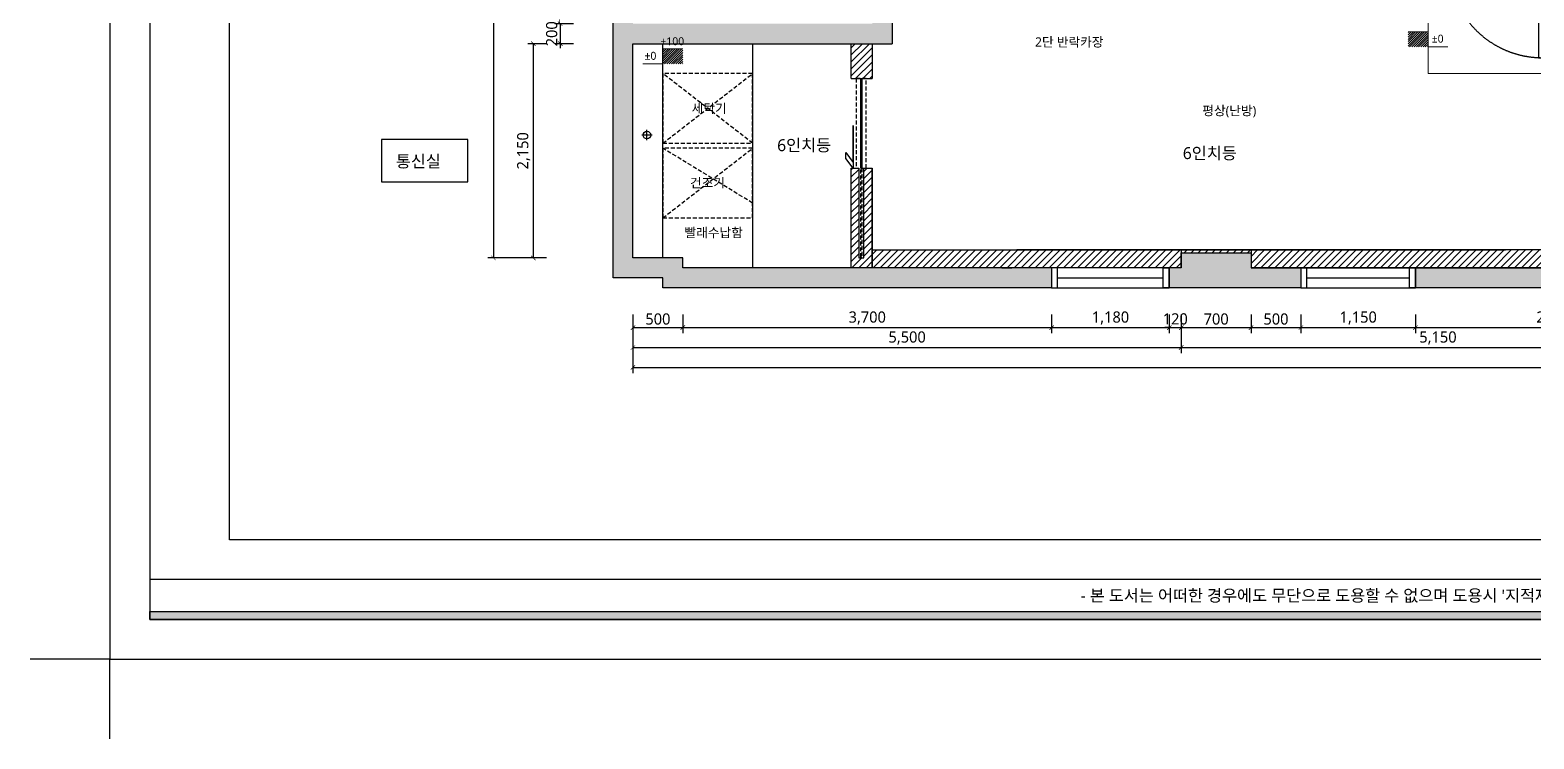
# Model space of a CAD drawing. Header units: metres. Extents: x 11578468 to 47831421, y -58341524 to -14256839.
# Drawn here: x 23826530 to 23841615, y -29123782 to -29116665 of the extents above; entities that cross this region are included whole.
import ezdxf
from ezdxf.enums import TextEntityAlignment as Align

# ---------------------------------------------------------------- set-up
doc = ezdxf.new("R2010")
doc.units = ezdxf.units.M
doc.header["$LTSCALE"] = 50
doc.header["$MEASUREMENT"] = 0
doc.linetypes.add('CENTER2', pattern=[28.575, 19.05, -3.175, 3.175, -3.175])
doc.linetypes.add('DH-HID2', pattern=[1.2, 0.8, -0.4])
doc.layers.get('0').update_dxf_attribs({"linetype": 'CONTINUOUS'})
doc.layers.get('DEFPOINTS').update_dxf_attribs({"linetype": 'CONTINUOUS'})
for name, color, linetype in [('0-ELC TEXT', 7, 'CONTINUOUS'), ('3.기호.계단선', 30, 'CONTINUOUS'), ('CO-DOOR', 8, 'CONTINUOUS'), ('FORM(YOURNAME)-1', 1, 'CONTINUOUS'), ('FORM(YOURNAME)-11', 1, 'CONTINUOUS'), ('FU-FURM', 251, 'DH-HID2'), ('TEX', 7, 'CONTINUOUS'), ('wall', 3, 'CONTINUOUS'), ('WIN', 4, 'CONTINUOUS'), ('가구', 6, 'CONTINUOUS')]:
    doc.layers.add(name, color=color, linetype=linetype)
for name, color, linetype, lineweight in [('DIM', 7, 'CONTINUOUS', 15), ('ha', 8, 'CONTINUOUS', 5), ('text', 7, 'CONTINUOUS', 0), ('wall2', 3, 'CONTINUOUS', 25)]:
    doc.layers.add(name, color=color, linetype=linetype, lineweight=lineweight)
doc.styles.add('JT1', font='malgun.ttf')
doc.styles.add('N 맑은고딕', font='malgun.ttf')
doc.styles.add('YOURNAME', font='malgun.ttf')
doc.styles.add('맑은 고딕', font='malgun.ttf')
doc.dimstyles.new('JJ IN 45', dxfattribs={"dimscale": 45, "dimtxt": 2.5, "dimasz": 1, "dimexe": 1.25, "dimexo": 1.5, "dimtad": 1, "dimdec": 6, "dimlunit": 6, "dimtxsty": 'N 맑은고딕', "dimblk": 'ARCHTICK', "dimcen": 2.5, "dimclrd": 256, "dimclre": 256, "dimclrt": 256, "dimadec": 0, "dimazin": 0, "dimtfac": 1, "dimtdec": 6, "dimtix": 1, "dimtmove": 0, "dimatfit": 3, "dimldrblk": 'ARCHTICK', "dimfxl": 1, "dimarcsym": 0})
pattern_1 = [(45, (-35200, 0), (-35.35533906, 35.35533906), [])]

# ---------------------------------------------------------------- blocks, each defined once
blk = doc.blocks.new('*U356')
at = {"layer": 'WIN', "linetype": 'Continuous'}
blk.add_line((60, 100), (1120, 100), dxfattribs=at)
for points in [[(0, 0), (1180, 0), (1180, 200), (0, 200)], [(0, 0), (60, 0), (60, 200), (0, 200)], [(1180, 0), (1120, 0), (1120, 200), (1180, 200)]]:
    blk.add_lwpolyline(points, close=True, dxfattribs=at)
blk = doc.blocks.new('*U1959')
at = {"layer": 'WIN', "linetype": 'Continuous'}
blk.add_line((60, 100), (1090, 100), dxfattribs=at)
for points in [[(0, 0), (1150, 0), (1150, 200), (0, 200)], [(0, 0), (60, 0), (60, 200), (0, 200)], [(1150, 0), (1090, 0), (1090, 200), (1150, 200)]]:
    blk.add_lwpolyline(points, close=True, dxfattribs=at)
blk = doc.blocks.new('_ArchTick')
at = {"color": 0, "linetype": 'ByBlock', "const_width": 0.15}
blk.add_lwpolyline([(-0.5, -0.5), (0.5, 0.5)], dxfattribs=at)
blk = doc.blocks.new('*D366')
at = {"layer": 'DEFPOINTS', "color": 0, "transparency": 16777216}
for p in [(23725352, -29144857), (23725852, -29144857), (23725852, -29145057)]:
    blk.add_point(p, dxfattribs=at)
at = {"layer": 'DIM', "lineweight": -2, "transparency": 16777216}
for p, q in [((23725352, -29144924), (23725352, -29145113)), ((23725852, -29144924), (23725852, -29145113)), ((23725352, -29145057), (23725852, -29145057))]:
    blk.add_line(p, q, dxfattribs=at)
at = {"layer": 'DIM', "lineweight": -2, "transparency": 16777216, "xscale": 45, "yscale": 45, "zscale": 45, "rotation": 180}
blk.add_blockref('_ArchTick', (23725352, -29145057), dxfattribs=at)
at = {"layer": 'DIM', "lineweight": -2, "transparency": 16777216, "xscale": 45, "yscale": 45, "zscale": 45}
blk.add_blockref('_ArchTick', (23725852, -29145057), dxfattribs=at)
at = {"layer": 'DIM', "transparency": 16777216, "insert": (23725602, -29144971), "char_height": 112.5, "attachment_point": 5, "style": 'N 맑은고딕'}
blk.add_mtext('500', dxfattribs=at)
blk = doc.blocks.new('*D367')
at = {"layer": 'DEFPOINTS', "color": 0, "transparency": 16777216}
for p in [(23725852, -29144857), (23729552, -29144857), (23729552, -29145057)]:
    blk.add_point(p, dxfattribs=at)
at = {"layer": 'DIM', "lineweight": -2, "transparency": 16777216}
for p, q in [((23725852, -29144924), (23725852, -29145113)), ((23729552, -29144924), (23729552, -29145113)), ((23725852, -29145057), (23729552, -29145057))]:
    blk.add_line(p, q, dxfattribs=at)
at = {"layer": 'DIM', "lineweight": -2, "transparency": 16777216, "xscale": 45, "yscale": 45, "zscale": 45, "rotation": 180}
blk.add_blockref('_ArchTick', (23725852, -29145057), dxfattribs=at)
at = {"layer": 'DIM', "lineweight": -2, "transparency": 16777216, "xscale": 45, "yscale": 45, "zscale": 45}
blk.add_blockref('_ArchTick', (23729552, -29145057), dxfattribs=at)
at = {"layer": 'DIM', "transparency": 16777216, "insert": (23727702, -29144961), "char_height": 112.5, "attachment_point": 5, "style": 'N 맑은고딕'}
blk.add_mtext('3,700', dxfattribs=at)
blk = doc.blocks.new('*D368')
at = {"layer": 'DEFPOINTS', "color": 0, "transparency": 16777216}
for p in [(23729552, -29144857), (23730732, -29144857), (23730732, -29145057)]:
    blk.add_point(p, dxfattribs=at)
at = {"layer": 'DIM', "lineweight": -2, "transparency": 16777216}
for p, q in [((23729552, -29144924), (23729552, -29145113)), ((23730732, -29144924), (23730732, -29145113)), ((23729552, -29145057), (23730732, -29145057))]:
    blk.add_line(p, q, dxfattribs=at)
at = {"layer": 'DIM', "lineweight": -2, "transparency": 16777216, "xscale": 45, "yscale": 45, "zscale": 45, "rotation": 180}
blk.add_blockref('_ArchTick', (23729552, -29145057), dxfattribs=at)
at = {"layer": 'DIM', "lineweight": -2, "transparency": 16777216, "xscale": 45, "yscale": 45, "zscale": 45}
blk.add_blockref('_ArchTick', (23730732, -29145057), dxfattribs=at)
at = {"layer": 'DIM', "transparency": 16777216, "insert": (23730142, -29144961), "char_height": 112.5, "attachment_point": 5, "style": 'N 맑은고딕'}
blk.add_mtext('1,180', dxfattribs=at)
blk = doc.blocks.new('*D369')
at = {"layer": 'DEFPOINTS', "color": 0, "transparency": 16777216}
for p in [(23730732, -29144857), (23730852, -29144857), (23730852, -29145057)]:
    blk.add_point(p, dxfattribs=at)
at = {"layer": 'DIM', "lineweight": -2, "transparency": 16777216}
for p, q in [((23730732, -29144924), (23730732, -29145113)), ((23730852, -29144924), (23730852, -29145113)), ((23730732, -29145057), (23730687, -29145057)), ((23730732, -29145057), (23730852, -29145057)), ((23730852, -29145057), (23730897, -29145057))]:
    blk.add_line(p, q, dxfattribs=at)
at = {"layer": 'DIM', "lineweight": -2, "transparency": 16777216, "xscale": 45, "yscale": 45, "zscale": 45}
blk.add_blockref('_ArchTick', (23730732, -29145057), dxfattribs=at)
at = {"layer": 'DIM', "lineweight": -2, "transparency": 16777216, "xscale": 45, "yscale": 45, "zscale": 45, "rotation": 180}
blk.add_blockref('_ArchTick', (23730852, -29145057), dxfattribs=at)
at = {"layer": 'DIM', "transparency": 16777216, "insert": (23730792, -29144970), "char_height": 112.5, "attachment_point": 5, "style": 'N 맑은고딕'}
blk.add_mtext('120', dxfattribs=at)
blk = doc.blocks.new('*D370')
at = {"layer": 'DEFPOINTS', "color": 0, "transparency": 16777216}
for p in [(23730852, -29144857), (23731552, -29144857), (23731552, -29145057)]:
    blk.add_point(p, dxfattribs=at)
at = {"layer": 'DIM', "lineweight": -2, "transparency": 16777216}
for p, q in [((23730852, -29144924), (23730852, -29145113)), ((23731552, -29144924), (23731552, -29145113)), ((23730852, -29145057), (23731552, -29145057))]:
    blk.add_line(p, q, dxfattribs=at)
at = {"layer": 'DIM', "lineweight": -2, "transparency": 16777216, "xscale": 45, "yscale": 45, "zscale": 45, "rotation": 180}
blk.add_blockref('_ArchTick', (23730852, -29145057), dxfattribs=at)
at = {"layer": 'DIM', "lineweight": -2, "transparency": 16777216, "xscale": 45, "yscale": 45, "zscale": 45}
blk.add_blockref('_ArchTick', (23731552, -29145057), dxfattribs=at)
at = {"layer": 'DIM', "transparency": 16777216, "insert": (23731202, -29144971), "char_height": 112.5, "attachment_point": 5, "style": 'N 맑은고딕'}
blk.add_mtext('700', dxfattribs=at)
blk = doc.blocks.new('*D371')
at = {"layer": 'DEFPOINTS', "color": 0, "transparency": 16777216}
for p in [(23731552, -29144857), (23732052, -29144857), (23732052, -29145057)]:
    blk.add_point(p, dxfattribs=at)
at = {"layer": 'DIM', "lineweight": -2, "transparency": 16777216}
for p, q in [((23731552, -29144924), (23731552, -29145113)), ((23732052, -29144924), (23732052, -29145113)), ((23731552, -29145057), (23732052, -29145057))]:
    blk.add_line(p, q, dxfattribs=at)
at = {"layer": 'DIM', "lineweight": -2, "transparency": 16777216, "xscale": 45, "yscale": 45, "zscale": 45, "rotation": 180}
blk.add_blockref('_ArchTick', (23731552, -29145057), dxfattribs=at)
at = {"layer": 'DIM', "lineweight": -2, "transparency": 16777216, "xscale": 45, "yscale": 45, "zscale": 45}
blk.add_blockref('_ArchTick', (23732052, -29145057), dxfattribs=at)
at = {"layer": 'DIM', "transparency": 16777216, "insert": (23731802, -29144971), "char_height": 112.5, "attachment_point": 5, "style": 'N 맑은고딕'}
blk.add_mtext('500', dxfattribs=at)
blk = doc.blocks.new('*D372')
at = {"layer": 'DEFPOINTS', "color": 0, "transparency": 16777216}
for p in [(23732052, -29144857), (23733202, -29144857), (23733202, -29145057)]:
    blk.add_point(p, dxfattribs=at)
at = {"layer": 'DIM', "lineweight": -2, "transparency": 16777216}
for p, q in [((23732052, -29144924), (23732052, -29145113)), ((23733202, -29144924), (23733202, -29145113)), ((23732052, -29145057), (23733202, -29145057))]:
    blk.add_line(p, q, dxfattribs=at)
at = {"layer": 'DIM', "lineweight": -2, "transparency": 16777216, "xscale": 45, "yscale": 45, "zscale": 45, "rotation": 180}
blk.add_blockref('_ArchTick', (23732052, -29145057), dxfattribs=at)
at = {"layer": 'DIM', "lineweight": -2, "transparency": 16777216, "xscale": 45, "yscale": 45, "zscale": 45}
blk.add_blockref('_ArchTick', (23733202, -29145057), dxfattribs=at)
at = {"layer": 'DIM', "transparency": 16777216, "insert": (23732627, -29144961), "char_height": 112.5, "attachment_point": 5, "style": 'N 맑은고딕'}
blk.add_mtext('1,150', dxfattribs=at)
blk = doc.blocks.new('*D373')
at = {"layer": 'DEFPOINTS', "color": 0, "transparency": 16777216}
for p in [(23733202, -29144857), (23736002, -29144857), (23736002, -29145057)]:
    blk.add_point(p, dxfattribs=at)
at = {"layer": 'DIM', "lineweight": -2, "transparency": 16777216}
for p, q in [((23733202, -29144924), (23733202, -29145113)), ((23736002, -29144924), (23736002, -29145113)), ((23733202, -29145057), (23736002, -29145057))]:
    blk.add_line(p, q, dxfattribs=at)
at = {"layer": 'DIM', "lineweight": -2, "transparency": 16777216, "xscale": 45, "yscale": 45, "zscale": 45, "rotation": 180}
blk.add_blockref('_ArchTick', (23733202, -29145057), dxfattribs=at)
at = {"layer": 'DIM', "lineweight": -2, "transparency": 16777216, "xscale": 45, "yscale": 45, "zscale": 45}
blk.add_blockref('_ArchTick', (23736002, -29145057), dxfattribs=at)
at = {"layer": 'DIM', "transparency": 16777216, "insert": (23734602, -29144961), "char_height": 112.5, "attachment_point": 5, "style": 'N 맑은고딕'}
blk.add_mtext('2,800', dxfattribs=at)
blk = doc.blocks.new('*D380')
at = {"layer": 'DEFPOINTS', "color": 0, "transparency": 16777216}
for p in [(23725352, -29144857), (23730852, -29144857), (23730852, -29145257)]:
    blk.add_point(p, dxfattribs=at)
at = {"layer": 'DIM', "lineweight": -2, "transparency": 16777216}
for p, q in [((23725352, -29144924), (23725352, -29145313)), ((23730852, -29144924), (23730852, -29145313)), ((23725352, -29145257), (23730852, -29145257))]:
    blk.add_line(p, q, dxfattribs=at)
at = {"layer": 'DIM', "lineweight": -2, "transparency": 16777216, "xscale": 45, "yscale": 45, "zscale": 45, "rotation": 180}
blk.add_blockref('_ArchTick', (23725352, -29145257), dxfattribs=at)
at = {"layer": 'DIM', "lineweight": -2, "transparency": 16777216, "xscale": 45, "yscale": 45, "zscale": 45}
blk.add_blockref('_ArchTick', (23730852, -29145257), dxfattribs=at)
at = {"layer": 'DIM', "transparency": 16777216, "insert": (23728102, -29145161), "char_height": 112.5, "attachment_point": 5, "style": 'N 맑은고딕'}
blk.add_mtext('5,500', dxfattribs=at)
blk = doc.blocks.new('*D381')
at = {"layer": 'DEFPOINTS', "color": 0, "transparency": 16777216}
for p in [(23730852, -29144857), (23736002, -29144857), (23736002, -29145257)]:
    blk.add_point(p, dxfattribs=at)
at = {"layer": 'DIM', "lineweight": -2, "transparency": 16777216}
for p, q in [((23730852, -29144924), (23730852, -29145313)), ((23736002, -29144924), (23736002, -29145313)), ((23730852, -29145257), (23736002, -29145257))]:
    blk.add_line(p, q, dxfattribs=at)
at = {"layer": 'DIM', "lineweight": -2, "transparency": 16777216, "xscale": 45, "yscale": 45, "zscale": 45, "rotation": 180}
blk.add_blockref('_ArchTick', (23730852, -29145257), dxfattribs=at)
at = {"layer": 'DIM', "lineweight": -2, "transparency": 16777216, "xscale": 45, "yscale": 45, "zscale": 45}
blk.add_blockref('_ArchTick', (23736002, -29145257), dxfattribs=at)
at = {"layer": 'DIM', "transparency": 16777216, "insert": (23733427, -29145161), "char_height": 112.5, "attachment_point": 5, "style": 'N 맑은고딕'}
blk.add_mtext('5,150', dxfattribs=at)
blk = doc.blocks.new('*D384')
at = {"layer": 'DEFPOINTS', "color": 0, "transparency": 16777216}
for p in [(23725352, -29144857), (23745702, -29144857), (23745702, -29145457)]:
    blk.add_point(p, dxfattribs=at)
at = {"layer": 'DIM', "lineweight": -2, "transparency": 16777216}
for p, q in [((23725352, -29144924), (23725352, -29145513)), ((23745702, -29144924), (23745702, -29145513)), ((23725352, -29145457), (23745702, -29145457))]:
    blk.add_line(p, q, dxfattribs=at)
at = {"layer": 'DIM', "lineweight": -2, "transparency": 16777216, "xscale": 45, "yscale": 45, "zscale": 45, "rotation": 180}
blk.add_blockref('_ArchTick', (23725352, -29145457), dxfattribs=at)
at = {"layer": 'DIM', "lineweight": -2, "transparency": 16777216, "xscale": 45, "yscale": 45, "zscale": 45}
blk.add_blockref('_ArchTick', (23745702, -29145457), dxfattribs=at)
at = {"layer": 'DIM', "transparency": 16777216, "insert": (23735527, -29145361), "char_height": 112.5, "attachment_point": 5, "style": 'N 맑은고딕'}
blk.add_mtext('20,350', dxfattribs=at)
blk = doc.blocks.new('*D417')
at = {"layer": 'DEFPOINTS', "color": 0, "transparency": 16777216}
for p in [(23724823, -29142007), (23724623, -29142207), (23724823, -29142207)]:
    blk.add_point(p, dxfattribs=at)
at = {"layer": 'DIM', "lineweight": -2, "transparency": 16777216}
for p, q in [((23724755, -29142007), (23724567, -29142007)), ((23724623, -29142007), (23724623, -29141962)), ((23724623, -29142007), (23724623, -29142207)), ((23724755, -29142207), (23724567, -29142207)), ((23724623, -29142207), (23724623, -29142252))]:
    blk.add_line(p, q, dxfattribs=at)
at = {"layer": 'DIM', "lineweight": -2, "transparency": 16777216, "xscale": 45, "yscale": 45, "zscale": 45}
for p, rotation in [((23724623, -29142007), 270), ((23724623, -29142207), 90)]:
    blk.add_blockref('_ArchTick', p, dxfattribs=dict(at, rotation=rotation))
at = {"layer": 'DIM', "transparency": 16777216, "insert": (23724537, -29142107), "char_height": 112.5, "attachment_point": 5, "rotation": 90, "style": 'N 맑은고딕'}
blk.add_mtext('200', dxfattribs=at)
blk = doc.blocks.new('*D418')
at = {"layer": 'DEFPOINTS', "color": 0, "transparency": 16777216}
for p in [(23724552, -29142207), (23724352, -29144357), (23724552, -29144357)]:
    blk.add_point(p, dxfattribs=at)
at = {"layer": 'DIM', "lineweight": -2, "transparency": 16777216}
for p, q in [((23724485, -29142207), (23724296, -29142207)), ((23724352, -29142207), (23724352, -29144357)), ((23724485, -29144357), (23724296, -29144357))]:
    blk.add_line(p, q, dxfattribs=at)
at = {"layer": 'DIM', "lineweight": -2, "transparency": 16777216, "xscale": 45, "yscale": 45, "zscale": 45}
for p, rotation in [((23724352, -29142207), 90), ((23724352, -29144357), 270)]:
    blk.add_blockref('_ArchTick', p, dxfattribs=dict(at, rotation=rotation))
at = {"layer": 'DIM', "transparency": 16777216, "insert": (23724256, -29143282), "char_height": 112.5, "attachment_point": 5, "rotation": 90, "style": 'N 맑은고딕'}
blk.add_mtext('2,150', dxfattribs=at)
blk = doc.blocks.new('*D422')
at = {"layer": 'DEFPOINTS', "color": 0, "transparency": 16777216}
for p in [(23724534, -29133957), (23723952, -29144357), (23724552, -29144357)]:
    blk.add_point(p, dxfattribs=at)
at = {"layer": 'DIM', "lineweight": -2, "transparency": 16777216}
for p, q in [((23724466, -29133957), (23723896, -29133957)), ((23723952, -29133957), (23723952, -29144357)), ((23724485, -29144357), (23723896, -29144357))]:
    blk.add_line(p, q, dxfattribs=at)
at = {"layer": 'DIM', "lineweight": -2, "transparency": 16777216, "xscale": 45, "yscale": 45, "zscale": 45}
for p, rotation in [((23723952, -29133957), 90), ((23723952, -29144357), 270)]:
    blk.add_blockref('_ArchTick', p, dxfattribs=dict(at, rotation=rotation))
at = {"layer": 'DIM', "transparency": 16777216, "insert": (23723856, -29139157), "char_height": 112.5, "attachment_point": 5, "rotation": 90, "style": 'N 맑은고딕'}
blk.add_mtext('10,400', dxfattribs=at)
blk = doc.blocks.new('FORM-ELEVATION')
at = {"layer": 'FORM(YOURNAME)-11'}
h = blk.add_hatch(color=256, dxfattribs=at)
h.dxf.hatch_style = 1
h.paths.add_polyline_path([(-10309, 35708), (71691, 35708), (71691, 35508), (-10309, 35508)])
h.paths.add_polyline_path([(-10309, -21492), (71691, -21492), (71691, -21692), (-10309, -21692)])
at = {"layer": 'DEFPOINTS', "color": 158}
blk.add_line((62481, -20692), (-10309, -20692), dxfattribs=at)
blk.add_lwpolyline([(-10309, -21692), (71691, -21692), (71691, 35708), (-10309, 35708)], close=True, dxfattribs=at)
at = {"layer": 'DEFPOINTS'}
blk.add_lwpolyline([(-8309, 33708), (61071, 33708), (61071, -19692), (-8309, -19692)], close=True, dxfattribs=at)
at = {"layer": 'DEFPOINTS', "color": 1}
blk.add_lwpolyline([(-11309, -24692), (-11309, -22692), (-13309, -22692)], dxfattribs=at)
at = {"layer": 'FORM(YOURNAME)-11', "color": 250}
blk.add_lwpolyline([(-11309, -22692), (72691, -22692), (72691, 36708), (-11309, 36708)], close=True, dxfattribs=at)
at = {"layer": 'FORM(YOURNAME)-11'}
blk.add_lwpolyline([(-10309, -21492), (71691, -21492), (71691, -21692), (-10309, -21692)], close=True, dxfattribs=at)
at = {"layer": 'FORM(YOURNAME)-11', "color": 1, "style": 'YOURNAME'}
blk.add_text("- 본 도서는 어떠한 경우에도 무단으로 도용할 수 없으며 도용시 '지적재산권' 보호에 관한 법률에 의거, 법적 분쟁이 발생합니다.  또한 본 도서에 관한 모든 저작권은 당사에 있습니다. -", height=300, dxfattribs=at).set_placement((28146, -21092), align=Align.MIDDLE_CENTER)
at = {"layer": 'FORM(YOURNAME)-11', "color": 3, "style": 'YOURNAME'}
for tag, height, p in [('1', 451, (71041, -1219)), ('2', 451, (71041, -1863)), ('3', 451, (71041, -3150)), ('4', 451, (71041, -5081)), ('5', 515, (71041, -7398)), ('6', 515, (71041, -9650)), ('7', 515, (71041, -11903)), ('8', 515, (71041, -14155)), ('9', 515, (71041, -16408)), ('10', 515, (66791, -18596)), ('11', 515, (71041, -18660)), ('12', 515, (66791, -20848)), ('13', 515, (71041, -20848))]:
    blk.add_attdef(tag, text='', height=height, dxfattribs=at).set_placement(p, align=Align.MIDDLE_RIGHT)
blk = doc.blocks.new('*U788')
at = {"layer": 'WIN', "linetype": 'Continuous', "transparency": 33554687}
for points in [[(30, 1140), (30, 200), (70, 200), (70, 1140)], [(0, 200), (0, 100), (40, 100), (40, 160), (30, 160), (30, 200)], [(1000, 200), (1000, 100), (960, 100), (960, 160), (970, 160), (970, 200)]]:
    blk.add_lwpolyline(points, close=True, dxfattribs=at)
at = {"layer": 'WIN', "linetype": 'CENTER2', "ltscale": 20, "transparency": 33554687}
blk.add_arc((30, 200), 940, 0, 90, dxfattribs=at)
blk = doc.blocks.new('sdagdgds')
at = {"layer": 'ha', "transparency": 33554687}
h = blk.add_hatch(color=256, dxfattribs=at)
h.dxf.hatch_style = 1
h.paths.add_polyline_path([(23725502, -29128457), (23728302, -29128457), (23728302, -29132607), (23728502, -29132607), (23728502, -29128257), (23728302, -29128257), (23725302, -29128257), (23725302, -29132557), (23725502, -29132557)])
h.paths.add_polyline_path([(23728502, -29133657), (23728302, -29133657), (23728302, -29133757), (23725502, -29133757), (23725502, -29133657), (23725302, -29133657), (23725302, -29133757), (23724848.0976572, -29133757), (23724752, -29133757), (23724752, -29136507), (23725152, -29136507), (23725152, -29137657), (23725352, -29137657), (23725352, -29137507), (23727752, -29137507), (23727952, -29137507), (23727952, -29137307), (23725352, -29137307), (23725352, -29136507), (23727052, -29136507), (23727052, -29136707), (23727252, -29136707), (23727252, -29136507), (23727252, -29135757), (23727252, -29135707), (23727052, -29135707), (23727052, -29135757), (23727052, -29136307), (23725352, -29136307), (23724952, -29136307), (23724952, -29133957), (23727052, -29133957), (23727052, -29134507), (23727252, -29134507), (23727252, -29133957), (23728502, -29133957)])
h.paths.add_polyline_path([(23727952, -29138607), (23727752, -29138607), (23727752, -29139637), (23725352, -29139637), (23725352, -29139457), (23725152, -29139457), (23725152, -29140057), (23725352, -29140057), (23725352, -29139837), (23727752, -29139837), (23727752, -29139907), (23727952, -29139907), (23727952, -29139837)])
h.paths.add_polyline_path([(23727952, -29141007), (23727752, -29141007), (23727752, -29142007), (23725352, -29142007), (23725352, -29141857), (23725152, -29141857), (23725152, -29144557), (23725652, -29144557), (23725652, -29144657), (23729552, -29144657), (23729552, -29144457), (23725852, -29144457), (23725852, -29144357), (23725352, -29144357), (23725352, -29142207), (23727952, -29142207)])
h.paths.add_polyline_path([(23731552, -29144307), (23730852, -29144307), (23730852, -29144457), (23730732, -29144457), (23730732, -29144657), (23732052, -29144657), (23732052, -29144457), (23731552, -29144457)])
h.paths.add_polyline_path([(23739502, -29144457), (23736702, -29144457), (23736702, -29144307), (23736002, -29144307), (23736002, -29144457), (23733202, -29144457), (23733202, -29144657), (23739502, -29144657)])
h.paths.add_polyline_path([(23745902, -29143307), (23745702, -29143307), (23745702, -29144457), (23744702, -29144457), (23744702, -29144307), (23744002, -29144307), (23744002, -29144457), (23743102, -29144457), (23743102, -29144657), (23745902, -29144657)])
h.paths.add_polyline_path([(23745902, -29133157), (23745702, -29133157), (23745702, -29139657), (23745902, -29139657)])
h.paths.add_polyline_path([(23745902, -29140857), (23745702, -29140857), (23745702, -29142157), (23745902, -29142157)])
h.paths.add_polyline_path([(23744602, -29136307), (23743902, -29136307), (23743902, -29136657), (23744602, -29136657)])
h.paths.add_polyline_path([(23736702, -29136307), (23736002, -29136307), (23736002, -29136657), (23736702, -29136657)])
h.paths.add_polyline_path([(23731602, -29136307), (23730902, -29136307), (23730902, -29136657), (23731602, -29136657)])
h.paths.add_polyline_path([(23745902, -29130707), (23745702, -29130707), (23745702, -29131957), (23745902, -29131957)])
h.paths.add_polyline_path([(23745902, -29128257), (23743802, -29128257), (23743802, -29128457), (23743802, -29128707), (23744502, -29128707), (23744502, -29128457), (23745702, -29128457), (23745702, -29129607), (23745902, -29129607)])
h.paths.add_polyline_path([(23731602, -29128457), (23731602, -29128257), (23730902, -29128257), (23730902, -29130107), (23731102, -29130107), (23731102, -29128707), (23731602, -29128707)])
h.paths.add_polyline_path([(23736702, -29128257), (23736002, -29128257), (23736002, -29128457), (23736002, -29128707), (23736702, -29128707), (23736702, -29128457)])
at = {"layer": 'wall'}
for p, q in [((23727952, -29141007), (23727952, -29142207)), ((23725152, -29144557), (23725152, -29141857)), ((23725352, -29144357), (23725352, -29142207)), ((23725352, -29142207), (23727952, -29142207)), ((23725852, -29144357), (23725352, -29144357)), ((23725852, -29144457), (23725852, -29144357)), ((23730852, -29144457), (23730852, -29144307)), ((23730852, -29144307), (23731552, -29144307)), ((23731552, -29144307), (23731552, -29144457)), ((23729552, -29144457), (23725852, -29144457)), ((23729552, -29144457), (23729552, -29144657)), ((23730852, -29144457), (23730732, -29144457)), ((23730732, -29144457), (23730732, -29144657)), ((23732052, -29144457), (23731552, -29144457)), ((23732052, -29144457), (23732052, -29144657)), ((23736002, -29144457), (23733202, -29144457)), ((23733202, -29144457), (23733202, -29144657)), ((23725652, -29144557), (23725152, -29144557)), ((23725652, -29144657), (23725652, -29144557)), ((23729552, -29144657), (23725652, -29144657)), ((23732052, -29144657), (23730732, -29144657)), ((23739502, -29144657), (23733202, -29144657))]:
    blk.add_line(p, q, dxfattribs=at)
at = {"layer": 'WIN', "linetype": 'Continuous'}
for name, p in [('*U356', (23729552, -29144657)), ('*U1959', (23732052, -29144657))]:
    blk.add_blockref(name, p, dxfattribs=at)
at = {"layer": 'DIM'}
for base, p1, p2, picture, middle in [((23723952.0000000298, -29144357.0000000112), (23724533.8698122613, -29133957), (23724552, -29144357), '*D422', (23723856.0081521906, -29139157.0000000112)), ((23724622.8181379, -29142207), (23724822.8181378, -29142007), (23724822.8181378, -29142207), '*D417', (23724536.5706854, -29142107)), ((23724352.0000000298, -29144357.0000000112), (23724552, -29142207), (23724552, -29144357), '*D418', (23724256.0081522018, -29143282.0000000112))]:
    dim = blk.add_linear_dim(base=base, p1=p1, p2=p2, angle=90, dimstyle='JJ IN 45', dxfattribs=at)
    dim.commit()
    dim.dimension.update_dxf_attribs({"geometry": picture, "text_midpoint": middle})
for base, p1, p2, picture, middle in [((23725852, -29145057), (23725352, -29144857), (23725852, -29144857), '*D366', (23725602, -29144970.7525476)), ((23730852, -29145257), (23725352, -29144857), (23730852, -29144857), '*D380', (23728102, -29145161.3138586991)), ((23745702, -29145457), (23725352, -29144857), (23745702, -29144857), '*D384', (23735527, -29145361.3138586991)), ((23729552, -29145057), (23725852, -29144857), (23729552, -29144857), '*D367', (23727702, -29144961.3138586991)), ((23730732, -29145057), (23729552, -29144857), (23730732, -29144857), '*D368', (23730142, -29144961.0081521794)), ((23730852, -29145057), (23730732, -29144857), (23730852, -29144857), '*D369', (23730792, -29144970.446841)), ((23731552, -29145057), (23730852, -29144857), (23731552, -29144857), '*D370', (23731202, -29144970.7525475509)), ((23736002, -29145257), (23730852, -29144857), (23736002, -29144857), '*D381', (23733427, -29145161.0081521794)), ((23732052, -29145057), (23731552, -29144857), (23732052, -29144857), '*D371', (23731802, -29144970.7525476)), ((23733202, -29145057), (23732052, -29144857), (23733202, -29144857), '*D372', (23732627, -29144961.0081521794)), ((23736002, -29145057), (23733202, -29144857), (23736002, -29144857), '*D373', (23734602, -29144961.3138586991))]:
    dim = blk.add_linear_dim(base=base, p1=p1, p2=p2, dimstyle='JJ IN 45', dxfattribs=at)
    dim.commit()
    dim.dimension.update_dxf_attribs({"geometry": picture, "text_midpoint": middle})

msp = doc.modelspace()

# ---------------------------------------------------------------- hatches: boundary and pattern name
at = {"layer": 'text', "transparency": 33554559}
h = msp.add_hatch(dxfattribs=at)
h.set_pattern_fill('ANSI31', color=256, scale=5)
h.set_pattern_definition([(45, (23818828.192, -29124992.332), (-11.22532, 11.22532), [])])
h.paths.add_polyline_path([(23840553.2, -29116682.3), (23840353.2, -29116682.3), (23840353.2, -29116832.3), (23840553.2, -29116832.3)])
h = msp.add_hatch(dxfattribs=at)
h.set_pattern_fill('ANSI31', color=256, scale=5)
h.set_pattern_definition([(45, (23811152.644, -29125164.845), (-11.22532, 11.22532), [])])
h.paths.add_polyline_path([(23832877.7, -29116854.8), (23833077.7, -29116854.8), (23833077.7, -29117004.8), (23832877.7, -29117004.8)])
at = {"layer": 'wall', "ltscale": 10}
h = msp.add_hatch(dxfattribs=at)
h.set_pattern_fill('_USER', color=256, scale=50, angle=45, pattern_type=0)
h.set_pattern_definition([(45, (-34800, -1e-08), (-35.35533906, 35.35533906), [])])
h.paths.add_polyline_path([(23834977.7, -29116802.3), (23834767.7, -29116802.3), (23834767.7, -29117152.8), (23834817, -29117152.8), (23834817, -29117152.3), (23834917, -29117152.3), (23834977.7, -29117152.8)])
h = msp.add_hatch(dxfattribs=at)
h.set_pattern_fill('_USER', color=256, scale=50, angle=45, pattern_type=0)
h.set_pattern_definition(pattern_1)
h.paths.add_polyline_path([(23834977.7, -29118052.3), (23834892.7, -29118052.3), (23834892.7, -29118952.3), (23834842.7, -29118952.3), (23834842.7, -29118052.3), (23834767.7, -29118052.3), (23834767.7, -29119052.3), (23834977.7, -29119052.3)])
h = msp.add_hatch(dxfattribs=at)
h.set_pattern_fill('_USER', color=256, scale=50, angle=45, pattern_type=0)
h.set_pattern_definition(pattern_1)
h.paths.add_polyline_path([(23838077.7, -29118902.3), (23838077.7, -29118872.3), (23834977.7, -29118872.3), (23834977.7, -29119052.3), (23836777.7, -29119052.3), (23837957.7, -29119052.3), (23838077.7, -29119052.3)])
h.paths.add_polyline_path([(23843227.7, -29118902.3), (23843227.7, -29118872.3), (23842830.2, -29118872.3), (23841830.2, -29118872.3), (23841730.2, -29118872.3), (23838777.7, -29118872.3), (23838777.7, -29119052.3), (23842830.2, -29119052.3), (23842930.2, -29119052.3), (23843227.7, -29119052.3)])
h = msp.add_hatch(dxfattribs=at)
h.set_pattern_fill('_USER', color=256, scale=50, angle=45, pattern_type=0)
h.set_pattern_definition(pattern_1)
h.paths.add_polyline_path([(23838777.7, -29118902.3), (23838777.7, -29118872.3), (23838077.7, -29118872.3), (23838077.7, -29118902.3)])

# ---------------------------------------------------------------- linework, layer by layer
at = {"ltscale": 30}
for p, q in [((23832770.5, -29117718.7), (23832665.5, -29117718.7)), ((23832718, -29117771.2), (23832718, -29117666.2))]:
    msp.add_line(p, q, dxfattribs=at)
msp.add_circle((23832718, -29117718.7), 37.5, dxfattribs=at)
at = {"layer": 'CO-DOOR', "color": 251, "linetype": 'DH-HID2'}
msp.add_lwpolyline([(23834867, -29118052.3), (23834917, -29118052.3), (23834917, -29117152.3), (23834817, -29117152.3), (23834817, -29118052.3)], dxfattribs=at)
at = {"layer": 'CO-DOOR'}
msp.add_lwpolyline([(23834872, -29117152.3), (23834872, -29118052.3), (23834862, -29118052.3), (23834862, -29117152.3)], close=True, dxfattribs=at)
at = {"layer": 'CO-DOOR', "color": 1}
msp.add_lwpolyline([(23834786.3, -29117623.1), (23834786.3, -29118052.3), (23834714, -29117953.7), (23834714, -29117895.3), (23834786.3, -29117993.9), (23834786.3, -29117623.1)], close=True, dxfattribs=at)
at = {"layer": 'CO-DOOR', "color": 8, "linetype": 'DH-HID2'}
msp.add_lwpolyline([(23834872, -29118052.3), (23834872, -29118946.3), (23834862, -29118946.3), (23834862, -29118052.3)], close=True, dxfattribs=at)
at = {"layer": 'FU-FURM'}
for p, q in [((23833777.7, -29117801.8), (23832877.7, -29117101.8)), ((23832877.7, -29117801.8), (23833777.7, -29117101.8)), ((23833777.7, -29118401.4), (23832877.7, -29117851.4)), ((23832877.7, -29118551.4), (23833777.7, -29117851.4))]:
    msp.add_line(p, q, dxfattribs=at)
for points in [[(23833777.7, -29117101.8), (23832877.7, -29117101.8), (23832877.7, -29117801.8), (23833777.7, -29117801.8)], [(23833777.7, -29117851.4), (23832877.7, -29117851.4), (23832877.7, -29118551.4), (23833777.7, -29118551.4)]]:
    msp.add_lwpolyline(points, close=True, dxfattribs=at)
at = {"layer": 'ha'}
for p, q in [((23840553.2, -29116002.3), (23840553.2, -29117102.3)), ((23832877.7, -29118952.3), (23832877.7, -29116802.3)), ((23840553.2, -29117102.3), (23841730.2, -29117102.3))]:
    msp.add_line(p, q, dxfattribs=at)
at = {"layer": 'TEX'}
msp.add_lwpolyline([(23830921.4, -29117765.1), (23830054.4, -29117765.1), (23830054.4, -29118189.6), (23830921.4, -29118189.6)], close=True, dxfattribs=at)
at = {"layer": 'text'}
for p, q in [((23840353.2, -29116682.3), (23840553.2, -29116682.3)), ((23840553.2, -29116682.3), (23840553.2, -29116832.3)), ((23833077.7, -29116854.8), (23832877.7, -29116854.8)), ((23840553.2, -29116832.3), (23840753.2, -29116832.3)), ((23832877.7, -29117004.8), (23832677.7, -29117004.8))]:
    msp.add_line(p, q, dxfattribs=at)
at = {"layer": 'wall', "ltscale": 10}
for p, q in [((23835177.7, -29115902.3), (23835177.7, -29116802.3)), ((23834767.7, -29117152.8), (23834767.7, -29116802.3)), ((23834977.7, -29116802.3), (23834977.7, -29117152.8)), ((23834767.7, -29119052.3), (23834767.7, -29118052.3)), ((23834767.7, -29118052.3), (23834842.7, -29118052.3)), ((23834842.7, -29118052.3), (23834842.7, -29118952.3)), ((23834892.7, -29118952.3), (23834892.7, -29118052.3)), ((23834892.7, -29118052.3), (23834977.7, -29118052.3)), ((23834977.7, -29118052.3), (23834977.7, -29119052.3)), ((23834977.7, -29119052.3), (23834977.7, -29118052.3)), ((23834842.7, -29118952.3), (23834892.7, -29118952.3)), ((23834977.7, -29118872.3), (23841330.2, -29118872.3))]:
    msp.add_line(p, q, dxfattribs=at)
for points in [[(23834977.7, -29118872.3), (23838077.7, -29118872.3), (23838077.7, -29119052.3), (23836377.7, -29119052.3)], [(23842230.2, -29118872.3), (23838777.7, -29118872.3), (23838777.7, -29119052.3), (23842830.2, -29119052.3)], [(23836277.7, -29119052.3), (23836377.7, -29119052.3)]]:
    msp.add_lwpolyline(points, dxfattribs=at)
at = {"layer": 'wall2'}
for p, q in [((23834767.7, -29117152.8), (23834977.7, -29117152.8)), ((23837927.7, -29118872.3), (23836427.7, -29118872.3)), ((23836577.7, -29118872.3), (23836427.7, -29118872.3)), ((23842230.2, -29118872.3), (23837927.7, -29118872.3)), ((23838777.7, -29118902.3), (23838777.7, -29119052.3))]:
    msp.add_line(p, q, dxfattribs=at)
at = {"layer": '가구', "ltscale": 10}
msp.add_lwpolyline([(23832877.7, -29118952.3), (23832877.7, -29116802.3), (23833777.7, -29116802.3), (23833777.7, -29119052.3), (23833077.7, -29119052.3)], dxfattribs=at)

# ---------------------------------------------------------------- block references
at = {"layer": '3.기호.계단선'}
msp.add_blockref('sdagdgds', (107225.7, 25404.7), dxfattribs=at)
at = {"layer": 'FORM(YOURNAME)-1', "xscale": 0.4, "yscale": 0.4, "zscale": 0.4}
msp.add_blockref('FORM-ELEVATION', (23831853.2, -29113905.2), dxfattribs=at)
at = {"layer": 'WIN', "linetype": 'Continuous', "rotation": 180}
msp.add_blockref('*U788', (23841730.2, -29115802.3), dxfattribs=at)

# ---------------------------------------------------------------- texts
at = {"layer": '0-ELC TEXT', "color": 7, "style": '맑은 고딕'}
for s, p in [('2단 반락카장', (23836954.2, -29116784.7)), ('평상(난방)', (23838559.4, -29117474.1))]:
    msp.add_text(s, height=93.33, rotation=360, dxfattribs=at).set_placement(p, align=Align.MIDDLE_CENTER)
at = {"layer": '0-ELC TEXT', "style": '맑은 고딕'}
for s, p in [('세탁기', (23833342.4, -29117451.5)), ('건조기', (23833325, -29118198.8))]:
    msp.add_text(s, height=93.33, dxfattribs=at).set_placement(p, align=Align.MIDDLE_CENTER)
msp.add_text('빨래수납함', height=93.33, rotation=360, dxfattribs=at).set_placement((23833387.3, -29118698.4), align=Align.MIDDLE_CENTER)
at = {"layer": 'TEX', "style": 'JT1'}
for s, p in [('6인치등', (23834024.3, -29117881.1)), ('통신실', (23830198.8, -29118042.6)), ('6인치등', (23838093.5, -29117960.5))]:
    msp.add_text(s, height=120, dxfattribs=at).set_placement(p)
at = {"layer": 'text', "style": '맑은 고딕'}
for s, p in [('+100', (23832852.8, -29116817.1)), ('±0', (23840590.2, -29116791)), ('±0', (23832693.3, -29116963.5))]:
    msp.add_text(s, height=80, dxfattribs=at).set_placement(p)

doc.saveas('drawing.dxf')
